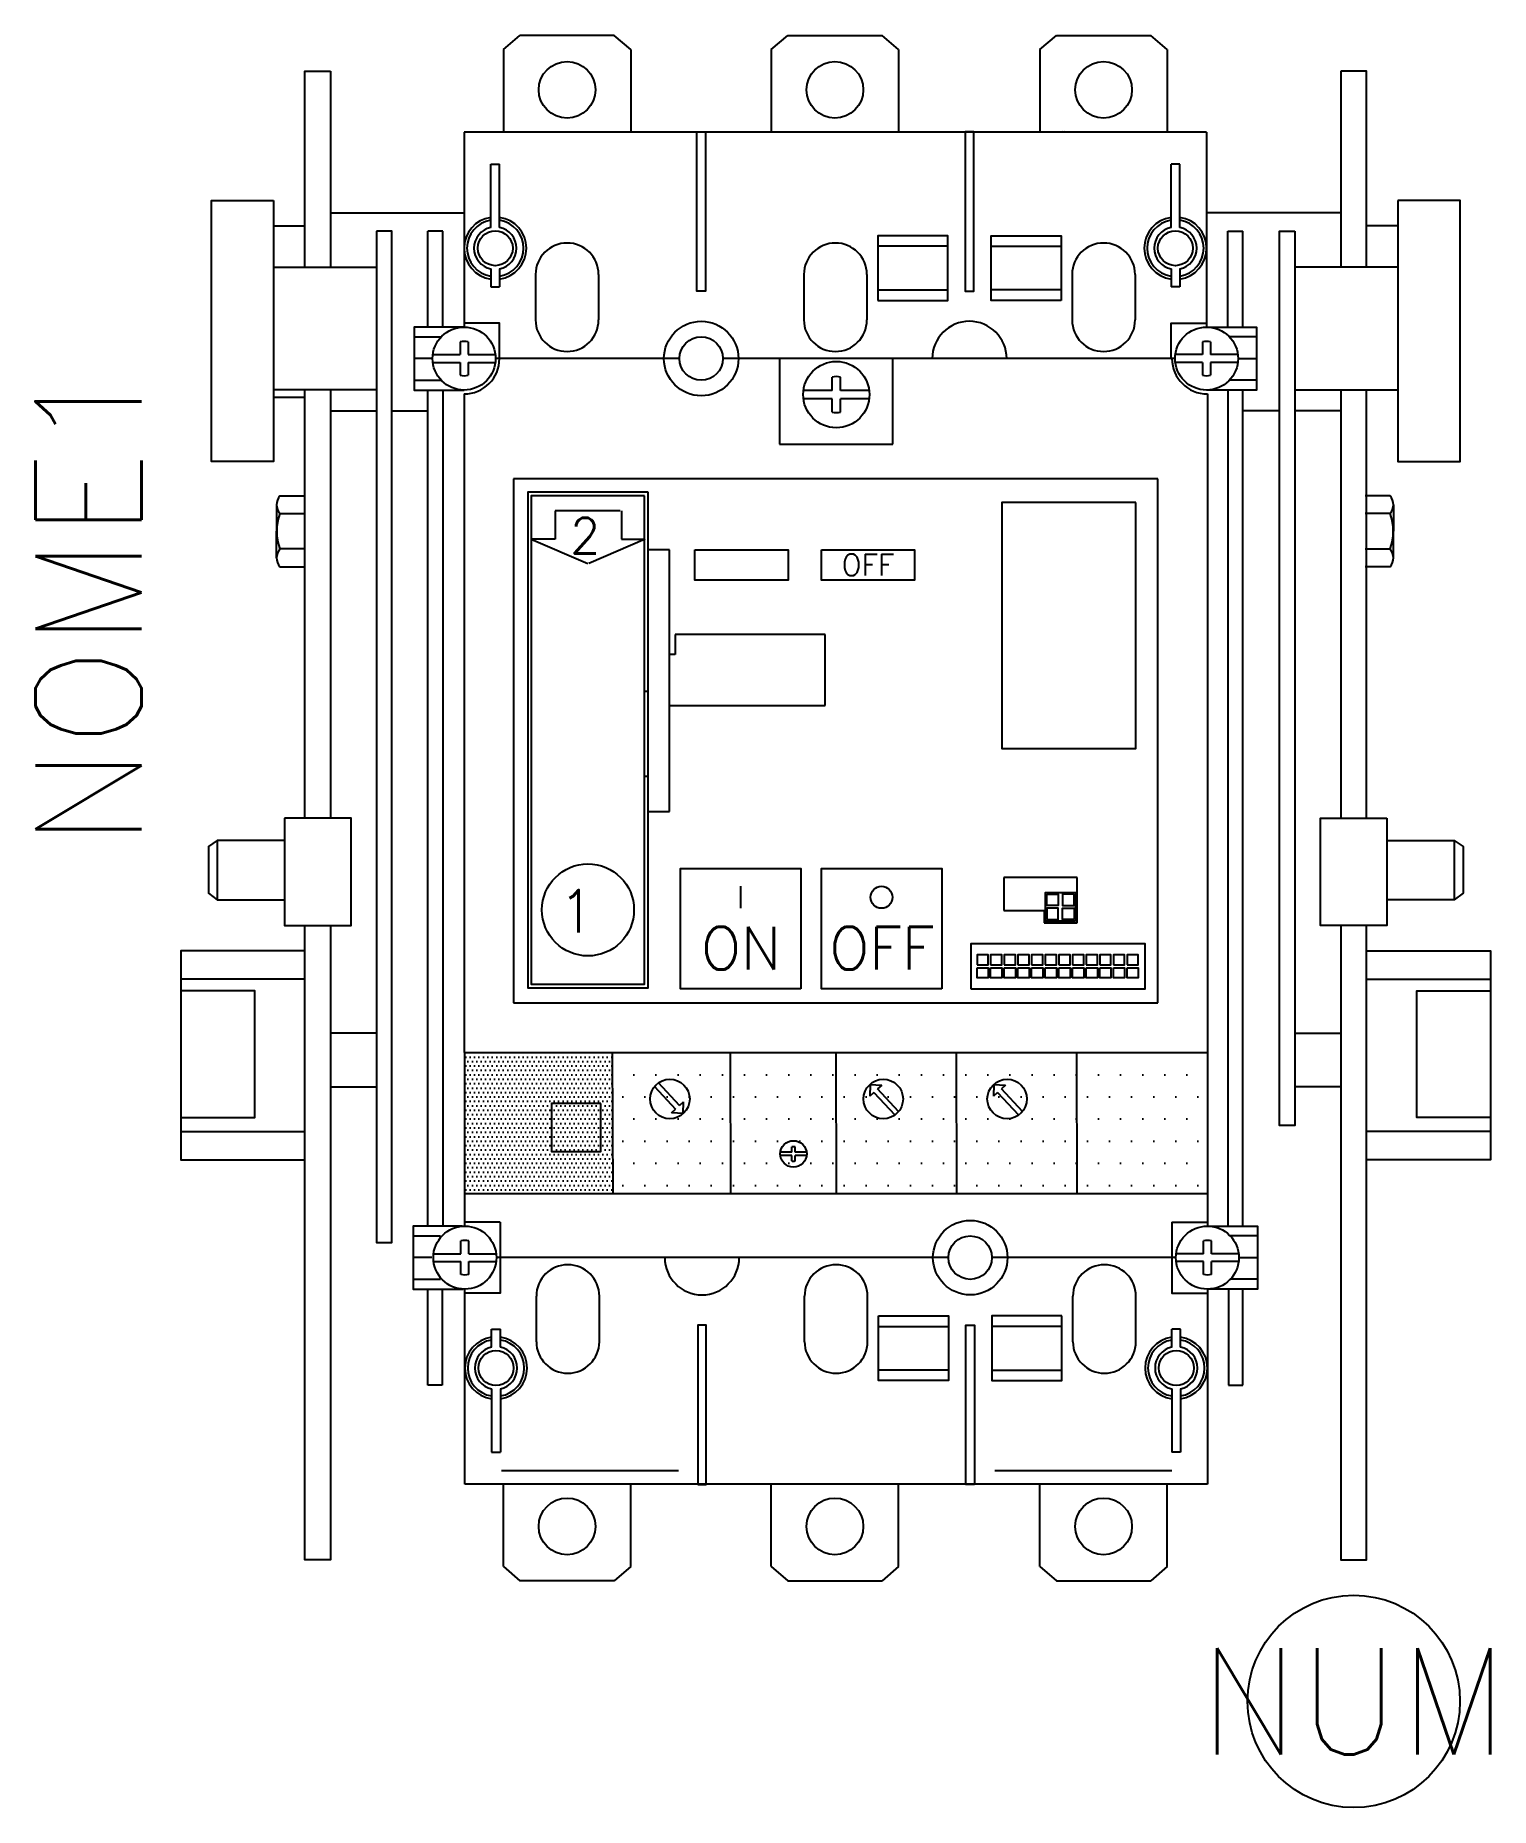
# Model space of a CAD drawing. Header units: millimetres. Extents: x -11.3 to 9.3, y -15.1 to 10.
import ezdxf
from ezdxf.enums import TextEntityAlignment as Align

# ---------------------------------------------------------------- set-up
doc = ezdxf.new("R2010")
doc.units = ezdxf.units.MM
doc.styles.add('Romans', font='romans.shx')
pattern_1 = [(180, (56.835666, 16.53348), (-0.03125, 0.0625), [0, -0.0625])]

msp = doc.modelspace()

# ---------------------------------------------------------------- hatches: boundary and pattern name
h = msp.add_hatch()
h.set_pattern_fill('DOTS', color=256, scale=5, style=0)
h.set_pattern_definition([(180, (56.83567, 16.53348), (-0.15625, 0.3125), [0, -0.3125])])
edge = h.paths.add_edge_path()
edge.add_line((-5.25, -4.4), (5.25, -4.4))
edge.add_line((5.25, -4.4), (5.25, -6.4))
edge.add_line((5.25, -6.4), (-5.239, -6.4))
edge.add_line((-5.239, -6.855), (-5.239, -4.4))
h = msp.add_hatch()
h.set_pattern_fill('DOTS', color=256, style=0)
h.set_pattern_definition(pattern_1)
h.paths.add_polyline_path([(-5.239, -4.4), (-3.156, -4.4), (-3.15, -6.4), (-5.239, -6.4)])
h.paths.add_polyline_path([(-4.017, -5.799), (-3.316, -5.799), (-3.316, -5.123), (-4.017, -5.123)], flags=16)
h = msp.add_hatch()
h.set_pattern_fill('DOTS', color=256, style=0)
h.set_pattern_definition(pattern_1)
h.paths.add_polyline_path([(-4.017, -5.123), (-3.316, -5.123), (-3.316, -5.799), (-4.017, -5.799)])

# ---------------------------------------------------------------- linework, layer by layer
for p, q in [((-4.695, 9.764), (-4.46, 9.964)), ((-4.695, 9.764), (-4.695, 8.6)), ((-3.13, 9.964), (-4.46, 9.964)), ((-2.895, 9.764), (-3.13, 9.964)), ((-2.895, 9.764), (-2.895, 8.6)), ((-0.911, 9.764), (-0.675, 9.964)), ((-0.911, 9.764), (-0.911, 8.6)), ((-0.675, 9.964), (0.654, 9.964)), ((0.889, 9.764), (0.654, 9.964)), ((0.889, 9.764), (0.889, 8.6)), ((2.884, 9.764), (3.119, 9.964)), ((2.884, 9.764), (2.884, 8.6)), ((3.119, 9.964), (4.449, 9.964)), ((4.684, 9.764), (4.449, 9.964)), ((4.684, 9.764), (4.684, 8.6)), ((-5.25, 8.6), (-3.25, 8.602)), ((5.239, 8.6), (-5.25, 8.6)), ((-5.25, 8.6), (-5.25, 5.845)), ((5.205, 8.6), (3.205, 8.602)), ((5.229, 8.6), (3.229, 8.602)), ((5.239, 8.6), (5.239, 5.845)), ((-4.872, 7.253), (-4.872, 8.147)), ((-4.872, 8.147), (-4.748, 8.147)), ((-4.748, 7.253), (-4.748, 8.147)), ((4.737, 7.253), (4.737, 8.147)), ((4.862, 8.147), (4.737, 8.147)), ((4.862, 7.253), (4.862, 8.147)), ((-7.136, 7.46), (-5.25, 7.46)), ((7.126, 7.46), (5.239, 7.46)), ((-5.55, 7.2), (-5.761, 7.2)), ((-5.761, 5.845), (-5.761, 7.2)), ((-5.55, 5.845), (-5.55, 7.2)), ((5.539, 5.845), (5.539, 7.2)), ((5.539, 7.2), (5.75, 7.2)), ((5.75, 5.845), (5.75, 7.2)), ((-4.872, 6.666), (-4.872, 6.412)), ((-4.748, 6.666), (-4.748, 6.412)), ((-4.24, 6.587), (-4.24, 5.945)), ((-3.349, 6.587), (-3.349, 5.945)), ((-0.451, 6.587), (-0.451, 5.945)), ((0.44, 6.587), (0.44, 5.945)), ((3.338, 6.587), (3.338, 5.945)), ((4.229, 6.587), (4.229, 5.945)), ((4.737, 6.666), (4.737, 6.412)), ((4.862, 6.666), (4.862, 6.412)), ((-4.872, 6.412), (-4.748, 6.412)), ((4.862, 6.412), (4.737, 6.412)), ((-5.956, 5.706), (-5.574, 5.706)), ((-5.306, 5.636), (-5.306, 5.456)), ((-5.194, 5.636), (-5.194, 5.456)), ((5.183, 5.636), (5.183, 5.456)), ((5.295, 5.636), (5.295, 5.456)), ((5.945, 5.706), (5.563, 5.706)), ((-5.695, 5.4), (-5.956, 5.4)), ((-5.692, 5.456), (-5.306, 5.456)), ((-5.692, 5.344), (-5.306, 5.344)), ((-5.306, 5.344), (-5.306, 5.164)), ((-5.194, 5.456), (-4.808, 5.456)), ((-5.194, 5.344), (-4.808, 5.344)), ((-5.194, 5.344), (-5.194, 5.164)), ((-2.207, 5.4), (-4.805, 5.4)), ((4.794, 5.4), (-1.593, 5.4)), ((-0.795, 5.4), (-0.795, 4.193)), ((0.805, 4.193), (0.805, 5.4)), ((5.183, 5.456), (4.798, 5.456)), ((5.183, 5.344), (4.798, 5.344)), ((5.183, 5.344), (5.183, 5.164)), ((5.681, 5.456), (5.295, 5.456)), ((5.681, 5.344), (5.295, 5.344)), ((5.295, 5.344), (5.295, 5.164)), ((5.684, 5.4), (5.945, 5.4)), ((-5.956, 5.094), (-5.574, 5.094)), ((-0.051, 4.95), (-0.051, 5.139)), ((0.066, 4.95), (0.066, 5.139)), ((5.945, 5.094), (5.563, 5.094)), ((-7.498, 4.851), (-7.941, 4.851)), ((-5.761, -6.855), (-5.761, 4.955)), ((-5.55, 4.955), (-5.55, -6.855)), ((-5.25, 4.9), (-5.25, -4.4)), ((-0.051, 4.95), (-0.457, 4.95)), ((-0.051, 4.832), (-0.457, 4.832)), ((-0.051, 4.643), (-0.051, 4.832)), ((0.472, 4.95), (0.066, 4.95)), ((0.472, 4.832), (0.066, 4.832)), ((0.066, 4.643), (0.066, 4.832)), ((5.25, 4.9), (5.25, -6.855)), ((5.539, 4.955), (5.539, -6.855)), ((5.75, -6.855), (5.75, 4.955)), ((-7.136, 4.66), (-6.486, 4.66)), ((-6.269, 4.66), (-5.761, 4.66)), ((6.258, 4.66), (5.75, 4.66)), ((7.126, 4.66), (6.475, 4.66)), ((-0.795, 4.193), (0.805, 4.193)), ((4.55, 3.7), (-4.55, 3.7)), ((-4.55, 3.7), (-4.55, -3.7)), ((4.55, -3.7), (4.55, 3.7)), ((-7.899, 3.335), (-7.898, 2.96)), ((-7.853, 3.46), (-7.498, 3.46)), ((7.832, 3.46), (7.477, 3.46)), ((7.878, 3.335), (7.877, 2.96)), ((-7.853, 3.21), (-7.498, 3.21)), ((-3.044, 3.247), (-3.964, 3.247)), ((-3.964, 3.247), (-3.964, 2.847)), ((-3.027, 3.247), (-3.027, 2.847)), ((7.832, 3.21), (7.477, 3.21)), ((-7.899, 2.585), (-7.898, 2.96)), ((-3.964, 2.847), (-4.3, 2.847)), ((-4.3, 2.847), (-3.504, 2.507)), ((-2.691, 2.847), (-3.487, 2.507)), ((-3.027, 2.847), (-2.691, 2.847)), ((7.878, 2.585), (7.877, 2.96)), ((-7.498, 2.71), (-7.853, 2.71)), ((-2.35, 2.7), (-2.65, 2.7)), ((-2.35, -1), (-2.35, 2.7)), ((7.477, 2.71), (7.832, 2.71)), ((-7.853, 2.46), (-7.498, 2.46)), ((7.832, 2.46), (7.477, 2.46)), ((-0.15, 1.5), (-2.27, 1.5)), ((-2.27, 1.5), (-2.27, 1.219)), ((-0.15, 0.5), (-0.15, 1.5)), ((-2.27, 1.219), (-2.35, 1.219)), ((-2.7, 0.7), (-2.65, 0.7)), ((-2.35, 0.5), (-0.15, 0.5)), ((-2.7, -0.5), (-2.65, -0.5)), ((-2.65, -1), (-2.35, -1)), ((3.412, -1.932), (2.374, -1.932)), ((2.374, -1.932), (2.374, -2.398)), ((3.412, -2.569), (3.412, -1.932)), ((-1.345, -2.055), (-1.345, -2.365)), ((2.374, -2.398), (2.946, -2.398)), ((2.946, -2.398), (2.946, -2.569)), ((2.946, -2.569), (3.412, -2.569)), ((-4.55, -3.7), (4.55, -3.7)), ((-5.25, -4.4), (5.25, -4.4)), ((-5.239, -6.855), (-5.239, -4.4)), ((-3.156, -4.4), (-3.15, -6.4)), ((-1.492, -4.4), (-1.487, -6.4)), ((0, -4.4), (0.005, -6.4)), ((1.7, -4.4), (1.705, -6.4)), ((3.4, -4.4), (3.405, -6.4)), ((5.25, -4.4), (5.25, -6.4)), ((0.485, -4.852), (0.481, -5.02)), ((0.538, -4.966), (0.481, -5.02)), ((0.482, -4.855), (0.649, -4.863)), ((0.649, -4.863), (0.592, -4.916)), ((2.232, -4.852), (2.228, -5.02)), ((2.286, -4.966), (2.228, -5.02)), ((2.229, -4.855), (2.397, -4.863)), ((2.397, -4.863), (2.34, -4.916)), ((-2.319, -5.255), (-2.262, -5.202)), ((-2.152, -5.263), (-2.319, -5.255)), ((-2.208, -5.152), (-2.151, -5.098)), ((-2.154, -5.266), (-2.151, -5.098)), ((-0.621, -5.811), (-0.621, -5.736)), ((-0.574, -5.811), (-0.574, -5.736)), ((-0.621, -5.811), (-0.783, -5.811)), ((-0.621, -5.858), (-0.783, -5.858)), ((-0.621, -5.934), (-0.621, -5.858)), ((-0.411, -5.811), (-0.574, -5.811)), ((-0.411, -5.858), (-0.574, -5.858)), ((-0.574, -5.934), (-0.574, -5.858)), ((5.25, -6.4), (-5.239, -6.4)), ((-5.967, -6.994), (-5.585, -6.994)), ((5.956, -6.994), (5.574, -6.994)), ((-5.681, -7.244), (-5.295, -7.244)), ((-5.295, -7.244), (-5.295, -7.064)), ((-5.183, -7.244), (-5.183, -7.064)), ((-5.183, -7.244), (-4.798, -7.244)), ((5.194, -7.244), (4.808, -7.244)), ((5.194, -7.244), (5.194, -7.064)), ((5.306, -7.244), (5.306, -7.064)), ((5.692, -7.244), (5.306, -7.244)), ((-5.706, -7.3), (-5.967, -7.3)), ((-5.681, -7.356), (-5.295, -7.356)), ((-5.295, -7.536), (-5.295, -7.356)), ((-5.183, -7.536), (-5.183, -7.356)), ((-5.183, -7.356), (-4.798, -7.356)), ((1.593, -7.3), (-4.794, -7.3)), ((4.805, -7.3), (2.207, -7.3)), ((5.194, -7.356), (4.808, -7.356)), ((5.194, -7.536), (5.194, -7.356)), ((5.692, -7.356), (5.306, -7.356)), ((5.306, -7.536), (5.306, -7.356)), ((5.695, -7.3), (5.956, -7.3)), ((-5.967, -7.606), (-5.585, -7.606)), ((-5.761, -9.1), (-5.761, -7.745)), ((-5.561, -7.745), (-5.561, -9.1)), ((-5.239, -10.5), (-5.239, -7.745)), ((5.25, -7.745), (5.25, -10.5)), ((5.55, -7.745), (5.55, -9.1)), ((5.956, -7.606), (5.574, -7.606)), ((5.75, -9.1), (5.75, -7.745)), ((-4.229, -8.487), (-4.229, -7.845)), ((-3.338, -8.487), (-3.338, -7.845)), ((-0.44, -8.487), (-0.44, -7.845)), ((0.451, -8.487), (0.451, -7.845)), ((3.349, -8.487), (3.349, -7.845)), ((4.24, -8.487), (4.24, -7.845)), ((-4.862, -8.566), (-4.862, -8.312)), ((-4.862, -8.312), (-4.737, -8.312)), ((-4.737, -8.566), (-4.737, -8.312)), ((4.748, -8.566), (4.748, -8.312)), ((4.872, -8.312), (4.748, -8.312)), ((4.872, -8.566), (4.872, -8.312)), ((-5.561, -9.1), (-5.761, -9.1)), ((-4.862, -9.153), (-4.862, -10.047)), ((-4.737, -9.153), (-4.737, -10.047)), ((4.748, -9.153), (4.748, -10.047)), ((4.872, -9.153), (4.872, -10.047)), ((5.55, -9.1), (5.75, -9.1)), ((-4.862, -10.047), (-4.737, -10.047)), ((4.872, -10.047), (4.748, -10.047)), ((5.25, -10.5), (-5.239, -10.5)), ((-4.72, -10.308), (-2.22, -10.308)), ((-4.695, -11.664), (-4.695, -10.5)), ((-2.895, -11.664), (-2.895, -10.5)), ((-0.911, -11.664), (-0.911, -10.5)), ((0.889, -11.664), (0.889, -10.5)), ((2.249, -10.308), (4.749, -10.308)), ((2.884, -11.664), (2.884, -10.5)), ((4.684, -11.664), (4.684, -10.5)), ((-4.695, -11.664), (-4.46, -11.864)), ((-2.895, -11.664), (-3.13, -11.864)), ((-0.911, -11.664), (-0.675, -11.864)), ((0.889, -11.664), (0.654, -11.864)), ((2.884, -11.664), (3.119, -11.864)), ((4.684, -11.664), (4.449, -11.864)), ((-3.13, -11.864), (-4.46, -11.864)), ((-0.675, -11.864), (0.654, -11.864)), ((3.119, -11.864), (4.449, -11.864))]:
    msp.add_line(p, q)
for points in [[(-7.498, 6.692), (-7.498, 9.46), (-7.136, 9.46)], [(-7.136, 9.46), (-7.136, 6.692)], [(7.136, 9.46), (7.136, 6.692)], [(7.498, 6.692), (7.498, 9.46), (7.136, 9.46)], [(-7.941, 7.273), (-7.498, 7.273)], [(7.941, 7.273), (7.498, 7.273)], [(1.583, 6.989), (0.595, 6.989)], [(2.195, 6.989), (3.183, 6.989)], [(-7.941, 6.692), (-6.486, 6.692)], [(7.941, 6.692), (6.486, 6.692)], [(0.595, 6.372), (1.583, 6.372)], [(3.183, 6.372), (2.195, 6.372)], [(-5.264, 5.845), (-5.956, 5.845), (-5.956, 4.955), (-5.25, 4.955)], [(-4.75, 5.4), (-4.75, 5.9), (-5.25, 5.9)], [(4.739, 5.4), (4.739, 5.9), (5.239, 5.9)], [(5.253, 5.845), (5.945, 5.845), (5.945, 4.955), (5.239, 4.955)], [(-6.486, 4.958), (-7.941, 4.958)], [(-7.498, -1.09), (-7.498, 4.958)], [(-7.136, 4.958), (-7.136, -1.09)], [(6.486, 4.958), (7.941, 4.958)], [(7.136, 4.958), (7.136, -1.09)], [(7.498, -1.09), (7.498, 4.958)], [(-8.737, -1.41), (-8.862, -1.492), (-8.862, -2.151), (-8.737, -2.244)], [(-7.787, -1.41), (-8.737, -1.41), (-8.737, -2.244), (-7.787, -2.244)], [(7.787, -1.41), (8.737, -1.41), (8.737, -2.244), (7.787, -2.244)], [(8.737, -1.41), (8.862, -1.492), (8.862, -2.151), (8.737, -2.244)], [(-7.136, -2.608), (-7.136, -11.568), (-7.498, -11.568), (-7.498, -2.608)], [(7.136, -2.608), (7.136, -11.568), (7.498, -11.568), (7.498, -2.608)], [(-7.498, -2.967), (-9.25, -2.967), (-9.25, -5.918), (-7.498, -5.918)], [(7.498, -2.967), (9.25, -2.967), (9.25, -5.918), (7.498, -5.918)], [(-7.498, -3.365), (-9.25, -3.365)], [(7.498, -3.365), (9.25, -3.365)], [(-9.25, -5.32), (-8.207, -5.32), (-8.207, -3.531), (-9.25, -3.531)], [(9.25, -5.32), (8.207, -5.32), (8.207, -3.531), (9.25, -3.531)], [(-6.486, -4.127), (-7.136, -4.127)], [(6.486, -4.127), (7.136, -4.127)], [(-7.136, -4.889), (-6.486, -4.889)], [(-2.559, -4.883), (-2.262, -5.202)], [(-2.208, -5.152), (-2.505, -4.833)], [(0.538, -4.966), (0.835, -5.285)], [(0.889, -5.235), (0.592, -4.916)], [(2.286, -4.966), (2.583, -5.285)], [(2.637, -5.235), (2.34, -4.916)], [(7.136, -4.889), (6.486, -4.889)], [(-9.25, -5.519), (-7.498, -5.519)], [(9.25, -5.519), (7.498, -5.519)], [(-5.275, -6.855), (-5.967, -6.855), (-5.967, -7.745), (-5.261, -7.745)], [(-4.739, -6.8), (-5.239, -6.8)], [(-4.739, -6.8), (-4.739, -7.8), (-5.239, -7.8)], [(4.75, -6.8), (5.25, -6.8)], [(4.75, -6.8), (4.75, -7.8), (5.25, -7.8)], [(5.264, -6.855), (5.956, -6.855), (5.956, -7.745), (5.25, -7.745)], [(0.606, -8.272), (1.594, -8.272)], [(3.194, -8.272), (2.206, -8.272)], [(1.594, -8.889), (0.606, -8.889)], [(2.206, -8.889), (3.194, -8.889)]]:
    msp.add_lwpolyline(points)
for points in [[(-1.96, 8.604), (-1.84, 8.604), (-1.84, 6.352), (-1.96, 6.352)], [(1.949, 8.604), (1.83, 8.604), (1.83, 6.352), (1.949, 6.352)], [(-7.941, 7.631), (-7.941, 3.946), (-8.82, 3.946), (-8.82, 7.631)], [(7.941, 7.631), (7.941, 3.946), (8.82, 3.946), (8.82, 7.631)], [(-6.486, 7.198), (-6.486, -7.088), (-6.269, -7.088), (-6.269, 7.198)], [(0.595, 6.22), (1.583, 6.22), (1.583, 7.134), (0.595, 7.134)], [(3.183, 6.22), (2.195, 6.22), (2.195, 7.134), (3.183, 7.134)], [(6.486, 7.198), (6.486, -5.434), (6.269, -5.434), (6.269, 7.198)], [(-2.65, 3.512), (-4.35, 3.512), (-4.35, -3.488), (-2.65, -3.488)], [(-2.7, 3.462), (-4.3, 3.462), (-4.3, -3.438), (-2.7, -3.438)], [(4.241, 3.365), (2.348, 3.365), (2.348, -0.107), (4.241, -0.107)], [(-1.989, 2.7), (-0.671, 2.7), (-0.671, 2.271), (-1.989, 2.271)], [(-0.203, 2.7), (1.115, 2.7), (1.115, 2.271), (-0.203, 2.271)], [(-7.787, -1.09), (-7.787, -2.608), (-6.847, -2.608), (-6.847, -1.09)], [(7.787, -1.09), (7.787, -2.608), (6.847, -2.608), (6.847, -1.09)], [(-0.495, -3.504), (-2.195, -3.504), (-2.195, -1.804), (-0.495, -1.804)], [(1.497, -3.504), (-0.203, -3.504), (-0.203, -1.804), (1.497, -1.804)], [(3.388, -2.548), (2.962, -2.548), (2.962, -2.141), (3.388, -2.141)], [(2.984, -2.168), (3.144, -2.168), (3.144, -2.326), (2.984, -2.326)], [(3.366, -2.168), (3.205, -2.168), (3.205, -2.326), (3.366, -2.326)], [(2.984, -2.522), (3.144, -2.522), (3.144, -2.363), (2.984, -2.363)], [(3.366, -2.522), (3.205, -2.522), (3.205, -2.363), (3.366, -2.363)], [(1.908, -3.504), (4.371, -3.504), (4.371, -2.866), (1.908, -2.866)], [(1.996, -3.164), (2.152, -3.164), (2.152, -3.022), (1.996, -3.022)], [(1.996, -3.206), (2.152, -3.206), (2.152, -3.348), (1.996, -3.348)], [(2.188, -3.164), (2.345, -3.164), (2.345, -3.022), (2.188, -3.022)], [(2.188, -3.206), (2.345, -3.206), (2.345, -3.348), (2.188, -3.348)], [(2.381, -3.164), (2.538, -3.164), (2.538, -3.022), (2.381, -3.022)], [(2.381, -3.206), (2.538, -3.206), (2.538, -3.348), (2.381, -3.348)], [(2.574, -3.164), (2.731, -3.164), (2.731, -3.022), (2.574, -3.022)], [(2.574, -3.206), (2.731, -3.206), (2.731, -3.348), (2.574, -3.348)], [(2.767, -3.164), (2.924, -3.164), (2.924, -3.022), (2.767, -3.022)], [(2.767, -3.206), (2.924, -3.206), (2.924, -3.348), (2.767, -3.348)], [(2.96, -3.164), (3.117, -3.164), (3.117, -3.022), (2.96, -3.022)], [(2.96, -3.206), (3.117, -3.206), (3.117, -3.348), (2.96, -3.348)], [(3.153, -3.164), (3.31, -3.164), (3.31, -3.022), (3.153, -3.022)], [(3.153, -3.206), (3.31, -3.206), (3.31, -3.348), (3.153, -3.348)], [(3.346, -3.164), (3.503, -3.164), (3.503, -3.022), (3.346, -3.022)], [(3.346, -3.206), (3.503, -3.206), (3.503, -3.348), (3.346, -3.348)], [(3.539, -3.164), (3.696, -3.164), (3.696, -3.022), (3.539, -3.022)], [(3.539, -3.206), (3.696, -3.206), (3.696, -3.348), (3.539, -3.348)], [(3.732, -3.164), (3.888, -3.164), (3.888, -3.022), (3.732, -3.022)], [(3.732, -3.206), (3.888, -3.206), (3.888, -3.348), (3.732, -3.348)], [(3.925, -3.164), (4.081, -3.164), (4.081, -3.022), (3.925, -3.022)], [(3.925, -3.206), (4.081, -3.206), (4.081, -3.348), (3.925, -3.348)], [(4.117, -3.164), (4.274, -3.164), (4.274, -3.022), (4.117, -3.022)], [(4.117, -3.206), (4.274, -3.206), (4.274, -3.348), (4.117, -3.348)], [(-3.316, -5.123), (-4.017, -5.123), (-4.017, -5.799), (-3.316, -5.799)], [(-1.949, -10.504), (-1.83, -10.504), (-1.83, -8.252), (-1.949, -8.252)], [(0.606, -8.12), (1.594, -8.12), (1.594, -9.034), (0.606, -9.034)], [(1.96, -10.504), (1.84, -10.504), (1.84, -8.252), (1.96, -8.252)], [(3.194, -8.12), (2.206, -8.12), (2.206, -9.034), (3.194, -9.034)]]:
    msp.add_lwpolyline(points, close=True)
for centre, radius in [((-3.795, 9.196), 0.4), ((-0.011, 9.196), 0.4), ((3.784, 9.196), 0.4), ((-4.81, 6.959), 0.247), ((4.799, 6.959), 0.247), ((-5.25, 5.4), 0.445), ((-1.9, 5.4), 0.526), ((5.239, 5.4), 0.445), ((-1.9, 5.4), 0.307), ((0.008, 4.891), 0.468), ((-3.5, -2.388), 0.65), ((0.647, -2.21), 0.155), ((-2.342, -5.059), 0.279), ((0.672, -5.059), 0.279), ((2.42, -5.059), 0.279), ((-0.597, -5.835), 0.187), ((-5.239, -7.3), 0.445), ((1.9, -7.3), 0.526), ((1.9, -7.3), 0.307), ((5.25, -7.3), 0.445), ((-4.799, -8.859), 0.247), ((4.81, -8.859), 0.247), ((-3.795, -11.096), 0.4), ((-0.011, -11.096), 0.4), ((3.784, -11.096), 0.4)]:
    msp.add_circle(centre, radius)
at = {"linetype": 'Continuous'}
msp.add_circle((7.317, -13.568), 1.5, dxfattribs=at)
for centre, radius, start, end in [((-4.81, 6.959), 0.44, 98.1571, 261.8429), ((-4.81, 6.959), 0.4, 98.9777, 261.0223), ((-4.81, 6.959), 0.44, 278.1571, 81.8429), ((-4.81, 6.959), 0.4, 278.9777, 81.0223), ((4.799, 6.959), 0.44, 98.1571, 261.8429), ((4.799, 6.959), 0.4, 98.9777, 261.0223), ((4.799, 6.959), 0.44, 278.1571, 81.8429), ((4.799, 6.959), 0.4, 278.9777, 81.0223), ((-4.81, 6.959), 0.3, 102.0091, 257.9909), ((-4.81, 6.959), 0.3, 282.0091, 77.9909), ((-3.795, 6.587), 0.445, 0, 180), ((-0.005, 6.587), 0.445, 0, 180), ((3.784, 6.587), 0.445, 0, 180), ((4.799, 6.959), 0.3, 102.0091, 257.9909), ((4.799, 6.959), 0.3, 282.0091, 77.9909), ((-3.795, 5.945), 0.445, 180, 0), ((-0.005, 5.945), 0.445, 180, 0), ((1.889, 5.4), 0.526, 0, 180), ((3.784, 5.945), 0.445, 180, 0), ((-5.25, 5.4), 0.242, 76.668, 103.332), ((5.239, 5.4), 0.242, 76.668, 103.332), ((-5.25, 5.4), 0.5, 270, 0), ((5.25, 5.4), 0.5, 180, 270), ((-5.25, 5.4), 0.242, 256.668, 283.332), ((0.008, 4.891), 0.254, 76.668, 103.332), ((5.239, 5.4), 0.242, 256.668, 283.332), ((0.008, 4.891), 0.254, 256.668, 283.332), ((-7.705, 3.335), 0.194, 139.8329, 220.1671), ((7.684, 3.335), 0.194, 319.8329, 40.1671), ((-7.146, 2.96), 0.75, 160.5288, 199.4712), ((7.125, 2.96), 0.75, 340.5288, 19.4712), ((-7.705, 2.585), 0.194, 139.8329, 220.1671), ((7.684, 2.585), 0.194, 319.8329, 40.1671), ((-0.597, -5.835), 0.102, 76.668, 103.332), ((-0.597, -5.835), 0.102, 256.668, 283.332), ((-5.239, -7.3), 0.242, 76.668, 103.332), ((5.25, -7.3), 0.242, 76.668, 103.332), ((-3.784, -7.845), 0.445, 0, 180), ((-1.889, -7.3), 0.526, 180, 0), ((0.005, -7.845), 0.445, 0, 180), ((3.795, -7.845), 0.445, 0, 180), ((-5.239, -7.3), 0.242, 256.668, 283.332), ((5.25, -7.3), 0.242, 256.668, 283.332), ((-4.799, -8.859), 0.44, 98.1571, 261.8429), ((-4.799, -8.859), 0.4, 98.9777, 261.0223), ((-4.799, -8.859), 0.44, 278.1571, 81.8429), ((-4.799, -8.859), 0.4, 278.9777, 81.0223), ((-3.784, -8.487), 0.445, 180, 0), ((0.005, -8.487), 0.445, 180, 0), ((3.795, -8.487), 0.445, 180, 0), ((4.81, -8.859), 0.44, 98.1571, 261.8429), ((4.81, -8.859), 0.4, 98.9777, 261.0223), ((4.81, -8.859), 0.44, 278.1571, 81.8429), ((4.81, -8.859), 0.4, 278.9777, 81.0223), ((-4.799, -8.859), 0.3, 102.0091, 257.9909), ((-4.799, -8.859), 0.3, 282.0091, 77.9909), ((4.81, -8.859), 0.3, 102.0091, 257.9909), ((4.81, -8.859), 0.3, 282.0091, 77.9909)]:
    msp.add_arc(centre, radius, start, end)

# ---------------------------------------------------------------- texts
at = {"style": 'Romans'}
for s, insert, char_height, width, attachment_point in [('2', (-3.325, 3.148), 0.5, 0.36646, 3), ('OFF', (0.456, 2.486), 0.3, 1.31862, 5), ('1', (-3.4, -2.108), 0.6, 0.23633, 3), ('ON', (-1.338, -2.928), 0.6, 0.23633, 5), ('OFF', (0.654, -2.928), 0.6, 0.23633, 5)]:
    msp.add_mtext(s, dxfattribs=dict(at, insert=insert, char_height=char_height, width=width, attachment_point=attachment_point))
at = {"color": 7, "style": 'Romans', "flags": 4}
msp.add_attdef('NOME1', text='NOME1', height=1.5, rotation=90, dxfattribs=at).set_placement((-9.355, 1.934), align=Align.BOTTOM_CENTER)
msp.add_attdef('NUM', text='NUM', height=1.5, dxfattribs=at).set_placement((7.317, -13.568), align=Align.MIDDLE_CENTER)

doc.saveas('drawing.dxf')
